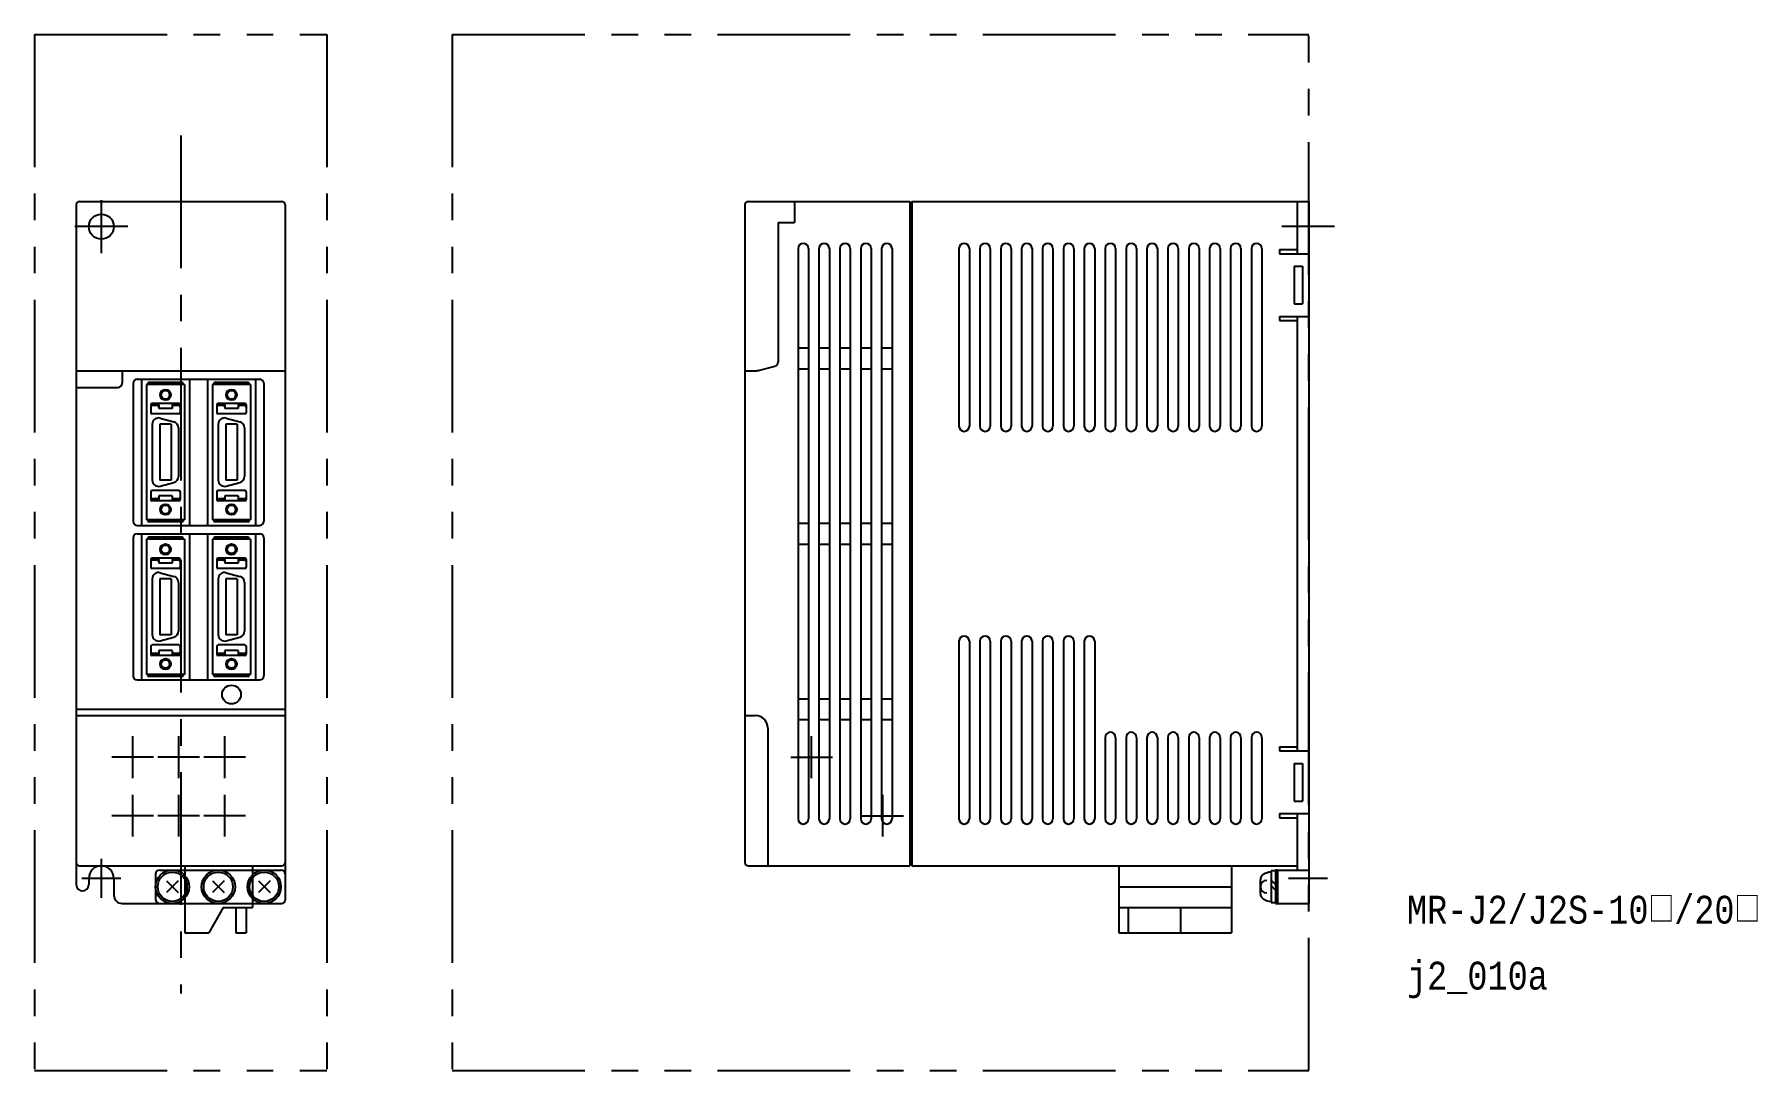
# Model space of a CAD drawing. Extents: x 0 to 412, y 0 to 248.
import ezdxf

# ---------------------------------------------------------------- set-up
doc = ezdxf.new("R2010")
doc.units = 0
doc.header["$MEASUREMENT"] = 0
doc.linetypes.add('CENTER', pattern=[50.8, 31.75, -6.35, 6.35, -6.35])
doc.linetypes.add('PHANTOM', pattern=[63.5, 31.75, -6.35, 6.35, -6.35, 6.35, -6.35])
for name, color, linetype in [('10', 3, 'CONTINUOUS'), ('11', 2, 'CONTINUOUS'), ('12', 7, 'CONTINUOUS'), ('16', 7, 'CENTER'), ('17', 6, 'CENTER'), ('18', 1, 'PHANTOM'), ('19', 2, 'CONTINUOUS')]:
    doc.layers.add(name, color=color, linetype=linetype)
doc.styles.add('STANDARD1', font='MONOTXT', dxfattribs={"bigfont": 'BIGFONT'})

msp = doc.modelspace()

# ---------------------------------------------------------------- linework, layer by layer
at = {"layer": '10'}
for p, q in [((170, 207.2), (170, 49.8)), ((170.8, 208), (209.5, 208)), ((181.9, 208), (181.9, 203)), ((209.5, 208), (209.5, 49)), ((209.5, 207.5), (210, 207.5)), ((210, 208), (210, 49)), ((210, 208), (305, 208)), ((302.2, 208), (302.2, 195.5)), ((305, 208), (305, 40)), ((178, 203), (181.9, 203)), ((178, 203), (178, 169.61)), ((182.75, 196.75), (182.75, 60.25)), ((185.25, 196.75), (185.25, 60.25)), ((187.75, 196.75), (187.75, 60.25)), ((190.25, 196.75), (190.25, 60.25)), ((192.75, 196.75), (192.75, 60.25)), ((195.25, 196.75), (195.25, 60.25)), ((197.75, 196.75), (197.75, 60.25)), ((200.25, 196.75), (200.25, 60.25)), ((202.75, 196.75), (202.75, 60.25)), ((205.25, 196.75), (205.25, 60.25)), ((221.25, 196.75), (221.25, 154.25)), ((223.75, 196.75), (223.75, 154.25)), ((226.25, 196.75), (226.25, 154.25)), ((228.75, 196.75), (228.75, 154.25)), ((231.25, 196.75), (231.25, 154.25)), ((233.75, 196.75), (233.75, 154.25)), ((236.25, 196.75), (236.25, 154.25)), ((238.75, 196.75), (238.75, 154.25)), ((241.25, 196.75), (241.25, 154.25)), ((243.75, 196.75), (243.75, 154.25)), ((246.25, 196.75), (246.25, 154.25)), ((248.75, 196.75), (248.75, 154.25)), ((251.25, 196.75), (251.25, 154.25)), ((253.75, 196.75), (253.75, 154.25)), ((256.25, 196.75), (256.25, 154.25)), ((258.75, 196.75), (258.75, 154.25)), ((261.25, 196.75), (261.25, 154.25)), ((263.75, 196.75), (263.75, 154.25)), ((266.25, 196.75), (266.25, 154.25)), ((268.75, 196.75), (268.75, 154.25)), ((271.25, 196.75), (271.25, 154.25)), ((273.75, 196.75), (273.75, 154.25)), ((276.25, 196.75), (276.25, 154.25)), ((278.75, 196.75), (278.75, 154.25)), ((281.25, 196.75), (281.25, 154.25)), ((283.75, 196.75), (283.75, 154.25)), ((286.25, 196.75), (286.25, 154.25)), ((288.75, 196.75), (288.75, 154.25)), ((291.25, 196.75), (291.25, 154.25)), ((293.75, 196.75), (293.75, 154.25)), ((298, 196.5), (298, 195.5)), ((298, 196.5), (302.2, 196.5)), ((298, 195.5), (305, 195.5)), ((301.5, 192.5), (301.5, 183.5)), ((301.5, 192.5), (303.5, 192.5)), ((303.5, 192.5), (303.5, 183.5)), ((301.5, 183.5), (303.5, 183.5)), ((298, 180.5), (298, 179.5)), ((298, 180.5), (305, 180.5)), ((298, 179.5), (302.2, 179.5)), ((302.2, 180.5), (302.2, 76.5)), ((182.75, 173), (185.25, 173)), ((187.75, 173), (190.25, 173)), ((192.75, 173), (195.25, 173)), ((197.75, 173), (200.25, 173)), ((202.75, 173), (205.25, 173)), ((10, 167.5), (10, 44.5)), ((21, 167.5), (21, 164.5)), ((24.6, 165.5), (53.9, 165.5)), ((25.6, 165.5), (25.6, 130.5)), ((37.1, 165.5), (37.1, 130.5)), ((41.4, 165.5), (41.4, 130.5)), ((52.9, 165.5), (52.9, 130.5)), ((60, 167.5), (60, 40.8)), ((170, 167.5), (172.47, 167.5)), ((173.51, 167.64), (177.26, 168.64)), ((182.75, 168), (185.25, 168)), ((187.75, 168), (190.25, 168)), ((192.75, 168), (195.25, 168)), ((197.75, 168), (200.25, 168)), ((202.75, 168), (205.25, 168)), ((10, 163.5), (20, 163.5)), ((23.6, 164.5), (23.6, 131.5)), ((35.9, 164.21), (26.8, 164.21)), ((26.8, 164.21), (26.8, 131.81)), ((27.1, 164.41), (27.1, 164.21)), ((35.3, 164.71), (27.4, 164.71)), ((35.6, 164.41), (35.6, 164.21)), ((35.9, 164.21), (35.9, 131.81)), ((42.6, 164.21), (42.6, 131.81)), ((51.7, 164.21), (42.6, 164.21)), ((42.9, 164.41), (42.9, 164.21)), ((51.1, 164.71), (43.2, 164.71)), ((51.4, 164.41), (51.4, 164.21)), ((51.7, 164.21), (51.7, 131.81)), ((54.9, 164.5), (54.9, 131.5)), ((27.85, 159.36), (27.85, 157.46)), ((29.45, 159.66), (28.15, 159.66)), ((29.45, 159.16), (28.15, 159.16)), ((34.55, 157.16), (28.15, 157.16)), ((33.25, 159.66), (29.45, 159.66)), ((29.75, 159.36), (29.75, 158.46)), ((32.95, 158.46), (29.75, 158.46)), ((32.95, 159.36), (32.95, 158.46)), ((34.55, 159.66), (33.25, 159.66)), ((34.55, 159.16), (33.25, 159.16)), ((34.85, 159.36), (34.85, 157.46)), ((43.65, 159.36), (43.65, 157.46)), ((45.25, 159.66), (43.95, 159.66)), ((45.25, 159.16), (43.95, 159.16)), ((50.35, 157.16), (43.95, 157.16)), ((49.05, 159.66), (45.25, 159.66)), ((45.55, 159.36), (45.55, 158.46)), ((48.75, 158.46), (45.55, 158.46)), ((48.75, 159.36), (48.75, 158.46)), ((50.35, 159.66), (49.05, 159.66)), ((50.35, 159.16), (49.05, 159.16)), ((50.65, 159.36), (50.65, 157.46)), ((28.2, 154.71), (28.2, 141.31)), ((30, 154.71), (30, 141.31)), ((32.7, 154.71), (30, 154.71)), ((30.09, 156.16), (33.39, 155.28)), ((32.7, 154.71), (32.7, 141.31)), ((34.5, 153.83), (34.5, 142.2)), ((44, 154.71), (44, 141.31)), ((48.5, 154.71), (45.8, 154.71)), ((45.8, 154.71), (45.8, 141.31)), ((45.89, 156.16), (49.19, 155.28)), ((48.5, 154.71), (48.5, 141.31)), ((50.3, 153.83), (50.3, 142.2)), ((32.7, 141.31), (30, 141.31)), ((30.09, 139.86), (33.39, 140.75)), ((48.5, 141.31), (45.8, 141.31)), ((45.89, 139.86), (49.19, 140.75)), ((27.85, 138.56), (27.85, 136.66)), ((34.55, 138.86), (28.15, 138.86)), ((29.45, 136.86), (28.15, 136.86)), ((29.45, 136.36), (28.15, 136.36)), ((33.25, 136.36), (29.45, 136.36)), ((32.95, 137.56), (29.75, 137.56)), ((29.75, 137.56), (29.75, 136.66)), ((32.95, 137.56), (32.95, 136.66)), ((34.55, 136.86), (33.25, 136.86)), ((34.55, 136.36), (33.25, 136.36)), ((34.85, 138.56), (34.85, 136.66)), ((43.65, 138.56), (43.65, 136.66)), ((50.35, 138.86), (43.95, 138.86)), ((45.25, 136.86), (43.95, 136.86)), ((45.25, 136.36), (43.95, 136.36)), ((49.05, 136.36), (45.25, 136.36)), ((45.55, 137.56), (45.55, 136.66)), ((48.75, 137.56), (45.55, 137.56)), ((48.75, 137.56), (48.75, 136.66)), ((50.35, 136.86), (49.05, 136.86)), ((50.35, 136.36), (49.05, 136.36)), ((50.65, 138.56), (50.65, 136.66)), ((24.6, 130.5), (53.9, 130.5)), ((24.6, 128.5), (53.9, 128.5)), ((25.6, 128.5), (25.6, 93.5)), ((35.9, 131.81), (26.8, 131.81)), ((27.1, 131.81), (27.1, 131.61)), ((35.3, 131.31), (27.4, 131.31)), ((35.6, 131.81), (35.6, 131.61)), ((37.1, 128.5), (37.1, 93.5)), ((41.4, 128.5), (41.4, 93.5)), ((51.7, 131.81), (42.6, 131.81)), ((42.9, 131.81), (42.9, 131.61)), ((51.1, 131.31), (43.2, 131.31)), ((51.4, 131.81), (51.4, 131.61)), ((52.9, 128.5), (52.9, 93.5)), ((182.75, 131), (185.25, 131)), ((187.75, 131), (190.25, 131)), ((192.75, 131), (195.25, 131)), ((197.75, 131), (200.25, 131)), ((202.75, 131), (205.25, 131)), ((23.6, 127.5), (23.6, 94.5)), ((26.8, 127.21), (26.8, 94.81)), ((35.9, 127.21), (26.8, 127.21)), ((27.1, 127.41), (27.1, 127.21)), ((35.3, 127.71), (27.4, 127.71)), ((35.6, 127.41), (35.6, 127.21)), ((35.9, 127.21), (35.9, 94.81)), ((51.7, 127.21), (42.6, 127.21)), ((42.6, 127.21), (42.6, 94.81)), ((42.9, 127.41), (42.9, 127.21)), ((51.1, 127.71), (43.2, 127.71)), ((51.4, 127.41), (51.4, 127.21)), ((51.7, 127.21), (51.7, 94.81)), ((54.9, 127.5), (54.9, 94.5)), ((182.75, 126), (185.25, 126)), ((187.75, 126), (190.25, 126)), ((192.75, 126), (195.25, 126)), ((197.75, 126), (200.25, 126)), ((202.75, 126), (205.25, 126)), ((27.85, 122.36), (27.85, 120.46)), ((29.45, 122.66), (28.15, 122.66)), ((29.45, 122.16), (28.15, 122.16)), ((34.55, 120.16), (28.15, 120.16)), ((33.25, 122.66), (29.45, 122.66)), ((29.75, 122.36), (29.75, 121.46)), ((32.95, 121.46), (29.75, 121.46)), ((32.95, 122.36), (32.95, 121.46)), ((34.55, 122.66), (33.25, 122.66)), ((34.55, 122.16), (33.25, 122.16)), ((34.85, 122.36), (34.85, 120.46)), ((43.65, 122.36), (43.65, 120.46)), ((45.25, 122.66), (43.95, 122.66)), ((45.25, 122.16), (43.95, 122.16)), ((50.35, 120.16), (43.95, 120.16)), ((49.05, 122.66), (45.25, 122.66)), ((45.55, 122.36), (45.55, 121.46)), ((48.75, 121.46), (45.55, 121.46)), ((48.75, 122.36), (48.75, 121.46)), ((50.35, 122.66), (49.05, 122.66)), ((50.35, 122.16), (49.05, 122.16)), ((50.65, 122.36), (50.65, 120.46)), ((28.2, 117.71), (28.2, 104.31)), ((32.7, 117.71), (30, 117.71)), ((30, 117.71), (30, 104.31)), ((30.09, 119.16), (33.39, 118.28)), ((32.7, 117.71), (32.7, 104.31)), ((34.5, 116.83), (34.5, 105.2)), ((44, 117.71), (44, 104.31)), ((45.8, 117.71), (45.8, 104.31)), ((48.5, 117.71), (45.8, 117.71)), ((45.89, 119.16), (49.19, 118.28)), ((48.5, 117.71), (48.5, 104.31)), ((50.3, 116.83), (50.3, 105.2)), ((32.7, 104.31), (30, 104.31)), ((30.09, 102.86), (33.39, 103.75)), ((48.5, 104.31), (45.8, 104.31)), ((45.89, 102.86), (49.19, 103.75)), ((27.85, 101.56), (27.85, 99.66)), ((34.55, 101.86), (28.15, 101.86)), ((29.45, 99.86), (28.15, 99.86)), ((29.45, 99.36), (28.15, 99.36)), ((33.25, 99.36), (29.45, 99.36)), ((29.75, 100.56), (29.75, 99.66)), ((32.95, 100.56), (29.75, 100.56)), ((32.95, 100.56), (32.95, 99.66)), ((34.55, 99.86), (33.25, 99.86)), ((34.55, 99.36), (33.25, 99.36)), ((34.85, 101.56), (34.85, 99.66)), ((43.65, 101.56), (43.65, 99.66)), ((50.35, 101.86), (43.95, 101.86)), ((45.25, 99.86), (43.95, 99.86)), ((45.25, 99.36), (43.95, 99.36)), ((49.05, 99.36), (45.25, 99.36)), ((48.75, 100.56), (45.55, 100.56)), ((45.55, 100.56), (45.55, 99.66)), ((48.75, 100.56), (48.75, 99.66)), ((50.35, 99.86), (49.05, 99.86)), ((50.35, 99.36), (49.05, 99.36)), ((50.65, 101.56), (50.65, 99.66)), ((221.25, 102.75), (221.25, 60.25)), ((223.75, 102.75), (223.75, 60.25)), ((226.25, 102.75), (226.25, 60.25)), ((228.75, 102.75), (228.75, 60.25)), ((231.25, 102.75), (231.25, 60.25)), ((233.75, 102.75), (233.75, 60.25)), ((236.25, 102.75), (236.25, 60.25)), ((238.75, 102.75), (238.75, 60.25)), ((241.25, 102.75), (241.25, 60.25)), ((243.75, 102.75), (243.75, 60.25)), ((246.25, 102.75), (246.25, 60.25)), ((248.75, 102.75), (248.75, 60.25)), ((251.25, 102.75), (251.25, 60.25)), ((253.75, 102.75), (253.75, 60.25)), ((24.6, 93.5), (53.9, 93.5)), ((35.9, 94.81), (26.8, 94.81)), ((27.1, 94.81), (27.1, 94.61)), ((35.3, 94.31), (27.4, 94.31)), ((35.6, 94.81), (35.6, 94.61)), ((51.7, 94.81), (42.6, 94.81)), ((42.9, 94.81), (42.9, 94.61)), ((51.1, 94.31), (43.2, 94.31)), ((51.4, 94.81), (51.4, 94.61)), ((182.75, 89), (185.25, 89)), ((187.75, 89), (190.25, 89)), ((192.75, 89), (195.25, 89)), ((197.75, 89), (200.25, 89)), ((202.75, 89), (205.25, 89)), ((10, 86.5), (60, 86.5)), ((10, 85), (60, 85)), ((170, 85), (172.5, 85)), ((182.75, 84), (185.25, 84)), ((187.75, 84), (190.25, 84)), ((192.75, 84), (195.25, 84)), ((197.75, 84), (200.25, 84)), ((202.75, 84), (205.25, 84)), ((175.5, 82), (175.5, 49)), ((256.25, 79.75), (256.25, 60.25)), ((258.75, 79.75), (258.75, 60.25)), ((261.25, 79.75), (261.25, 60.25)), ((263.75, 79.75), (263.75, 60.25)), ((266.25, 79.75), (266.25, 60.25)), ((268.75, 79.75), (268.75, 60.25)), ((271.25, 79.75), (271.25, 60.25)), ((273.75, 79.75), (273.75, 60.25)), ((276.25, 79.75), (276.25, 60.25)), ((278.75, 79.75), (278.75, 60.25)), ((281.25, 79.75), (281.25, 60.25)), ((283.75, 79.75), (283.75, 60.25)), ((286.25, 79.75), (286.25, 60.25)), ((288.75, 79.75), (288.75, 60.25)), ((291.25, 79.75), (291.25, 60.25)), ((293.75, 79.75), (293.75, 60.25)), ((298, 77.5), (302.2, 77.5)), ((298, 77.5), (298, 76.5)), ((298, 76.5), (305, 76.5)), ((301.5, 73.5), (303.5, 73.5)), ((301.5, 73.5), (301.5, 64.5)), ((303.5, 73.5), (303.5, 64.5)), ((301.5, 64.5), (303.5, 64.5)), ((298, 61.5), (305, 61.5)), ((298, 61.5), (298, 60.5)), ((298, 60.5), (302.2, 60.5)), ((302.2, 61.5), (302.2, 48)), ((209.5, 49.5), (210, 49.5)), ((10.8, 49), (59.2, 49)), ((29, 47), (29, 41)), ((30, 48), (59, 48)), ((31.59, 45.41), (34.41, 42.59)), ((34.41, 45.41), (31.59, 42.59)), ((36, 49), (36, 33)), ((45.41, 45.41), (42.59, 42.59)), ((42.59, 45.41), (45.41, 42.59)), ((52.2, 49), (52.2, 39)), ((53.59, 45.41), (56.41, 42.59)), ((56.41, 45.41), (53.59, 42.59)), ((170.8, 49), (209.5, 49)), ((210, 49), (302.2, 49)), ((259.5, 49), (259.5, 33)), ((286.5, 49), (286.5, 33)), ((293.4, 42.33), (293.4, 45.67)), ((296, 47.8), (296, 47.5)), ((297, 47.8), (296, 47.8)), ((296, 47.5), (296, 40.5)), ((296, 45.53), (297, 44.53)), ((297, 48), (297, 40)), ((297.5, 48), (297, 48)), ((297.5, 40), (297.5, 48)), ((297.5, 48), (305, 48)), ((297.5, 48), (297.5, 40)), ((259.5, 44), (286.5, 44)), ((293.4, 44), (293.4, 44)), ((296, 44.18), (297, 43.18)), ((21, 40), (59.2, 40)), ((45.2, 39), (41.74, 33)), ((45.2, 39), (52.2, 39)), ((48.2, 39), (48.2, 33)), ((50.7, 39), (50.7, 33)), ((259.5, 39), (286.5, 39)), ((261.75, 39), (261.75, 33)), ((274.25, 39), (274.25, 33)), ((296, 40.5), (296, 40.2)), ((296, 40.2), (297, 40.2)), ((297, 40), (297.5, 40)), ((297.5, 40), (305, 40)), ((36, 33), (41.74, 33)), ((48.2, 33), (50.7, 33)), ((259.5, 33), (261.75, 33)), ((261.75, 33), (274.25, 33)), ((274.25, 33), (286.5, 33))]:
    msp.add_line(p, q, dxfattribs=at)
for centre, radius in [((31.35, 161.74), 1.3), ((31.35, 161.74), 1), ((47.15, 161.74), 1.3), ((47.15, 161.74), 1), ((31.35, 134.29), 1.3), ((31.35, 134.29), 1), ((47.15, 134.29), 1.3), ((47.15, 134.29), 1), ((31.35, 124.74), 1.3), ((31.35, 124.74), 1), ((47.15, 124.74), 1.3), ((47.15, 124.74), 1), ((31.35, 97.29), 1.3), ((31.35, 97.29), 1), ((47.15, 97.29), 1.3), ((47.15, 97.29), 1), ((47.15, 90), 2.25), ((33, 44), 4), ((33, 44), 3.5), ((44, 44), 4), ((44, 44), 3.5), ((55, 44), 4), ((55, 44), 3.5)]:
    msp.add_circle(centre, radius, dxfattribs=at)
for centre, radius, start, end in [((170.8, 207.2), 0.8, 90, 180), ((184, 196.75), 1.25, 0, 180), ((189, 196.75), 1.25, 0, 180), ((194, 196.75), 1.25, 0, 180), ((199, 196.75), 1.25, 0, 180), ((204, 196.75), 1.25, 0, 180), ((222.5, 196.75), 1.25, 0, 180), ((227.5, 196.75), 1.25, 0, 180), ((232.5, 196.75), 1.25, 0, 180), ((237.5, 196.75), 1.25, 0, 180), ((242.5, 196.75), 1.25, 0, 180), ((247.5, 196.75), 1.25, 0, 180), ((252.5, 196.75), 1.25, 0, 180), ((257.5, 196.75), 1.25, 0, 180), ((262.5, 196.75), 1.25, 0, 180), ((267.5, 196.75), 1.25, 0, 180), ((272.5, 196.75), 1.25, 0, 180), ((277.5, 196.75), 1.25, 0, 180), ((282.5, 196.75), 1.25, 0, 180), ((287.5, 196.75), 1.25, 0, 180), ((292.5, 196.75), 1.25, 0, 180), ((177, 169.61), 1, 285, 0), ((24.6, 164.5), 1, 90, 180), ((53.9, 164.5), 1, 0, 90), ((172.47, 171.5), 4, 270, 285), ((20, 164.5), 1, 270, 0), ((27.4, 164.41), 0.3, 90, 180), ((35.3, 164.41), 0.3, 0, 90), ((43.2, 164.41), 0.3, 90, 180), ((51.1, 164.41), 0.3, 0, 90), ((28.15, 159.36), 0.3, 90, 180), ((28.15, 158.86), 0.3, 90, 180), ((28.15, 157.46), 0.3, 180, 270), ((29.45, 159.36), 0.3, 0, 90), ((29.45, 158.86), 0.3, 0, 90), ((33.25, 159.36), 0.3, 90, 180), ((33.25, 158.86), 0.3, 90, 180), ((34.55, 159.36), 0.3, 0, 90), ((34.55, 158.86), 0.3, 0, 90), ((34.55, 157.46), 0.3, 270, 0), ((43.95, 159.36), 0.3, 90, 180), ((43.95, 158.86), 0.3, 90, 180), ((43.95, 157.46), 0.3, 180, 270), ((45.25, 159.36), 0.3, 0, 90), ((45.25, 158.86), 0.3, 0, 90), ((49.05, 159.36), 0.3, 90, 180), ((49.05, 158.86), 0.3, 90, 180), ((50.35, 159.36), 0.3, 0, 90), ((50.35, 158.86), 0.3, 0, 90), ((50.35, 157.46), 0.3, 270, 0), ((29.7, 154.71), 1.5, 75, 180), ((33, 153.83), 1.5, 0, 75), ((45.5, 154.71), 1.5, 75, 180), ((48.8, 153.83), 1.5, 0, 75), ((222.5, 154.25), 1.25, 180, 0), ((227.5, 154.25), 1.25, 180, 0), ((232.5, 154.25), 1.25, 180, 0), ((237.5, 154.25), 1.25, 180, 0), ((242.5, 154.25), 1.25, 180, 0), ((247.5, 154.25), 1.25, 180, 0), ((252.5, 154.25), 1.25, 180, 0), ((257.5, 154.25), 1.25, 180, 0), ((262.5, 154.25), 1.25, 180, 0), ((267.5, 154.25), 1.25, 180, 0), ((272.5, 154.25), 1.25, 180, 0), ((277.5, 154.25), 1.25, 180, 0), ((282.5, 154.25), 1.25, 180, 0), ((287.5, 154.25), 1.25, 180, 0), ((292.5, 154.25), 1.25, 180, 0), ((29.7, 141.31), 1.5, 180, 285), ((33, 142.2), 1.5, 285, 0), ((45.5, 141.31), 1.5, 180, 285), ((48.8, 142.2), 1.5, 285, 0), ((28.15, 138.56), 0.3, 90, 180), ((28.15, 137.16), 0.3, 180, 270), ((28.15, 136.66), 0.3, 180, 270), ((29.45, 137.16), 0.3, 270, 0), ((29.45, 136.66), 0.3, 270, 0), ((33.25, 137.16), 0.3, 180, 270), ((33.25, 136.66), 0.3, 180, 270), ((34.55, 138.56), 0.3, 0, 90), ((34.55, 137.16), 0.3, 270, 0), ((34.55, 136.66), 0.3, 270, 0), ((43.95, 138.56), 0.3, 90, 180), ((43.95, 137.16), 0.3, 180, 270), ((43.95, 136.66), 0.3, 180, 270), ((45.25, 137.16), 0.3, 270, 0), ((45.25, 136.66), 0.3, 270, 0), ((49.05, 137.16), 0.3, 180, 270), ((49.05, 136.66), 0.3, 180, 270), ((50.35, 138.56), 0.3, 0, 90), ((50.35, 137.16), 0.3, 270, 0), ((50.35, 136.66), 0.3, 270, 0), ((24.6, 131.5), 1, 180, 270), ((24.6, 127.5), 1, 90, 180), ((27.4, 131.61), 0.3, 180, 270), ((35.3, 131.61), 0.3, 270, 0), ((43.2, 131.61), 0.3, 180, 270), ((51.1, 131.61), 0.3, 270, 0), ((53.9, 131.5), 1, 270, 0), ((53.9, 127.5), 1, 360, 90), ((27.4, 127.41), 0.3, 90, 180), ((35.3, 127.41), 0.3, 0, 90), ((43.2, 127.41), 0.3, 90, 180), ((51.1, 127.41), 0.3, 0, 90), ((28.15, 122.36), 0.3, 90, 180), ((28.15, 121.86), 0.3, 90, 180), ((28.15, 120.46), 0.3, 180, 270), ((29.45, 122.36), 0.3, 0, 90), ((29.45, 121.86), 0.3, 0, 90), ((33.25, 122.36), 0.3, 90, 180), ((33.25, 121.86), 0.3, 90, 180), ((34.55, 122.36), 0.3, 0, 90), ((34.55, 121.86), 0.3, 0, 90), ((34.55, 120.46), 0.3, 270, 0), ((43.95, 122.36), 0.3, 90, 180), ((43.95, 121.86), 0.3, 90, 180), ((43.95, 120.46), 0.3, 180, 270), ((45.25, 122.36), 0.3, 0, 90), ((45.25, 121.86), 0.3, 0, 90), ((49.05, 122.36), 0.3, 90, 180), ((49.05, 121.86), 0.3, 90, 180), ((50.35, 122.36), 0.3, 0, 90), ((50.35, 121.86), 0.3, 0, 90), ((50.35, 120.46), 0.3, 270, 0), ((29.7, 117.71), 1.5, 75, 180), ((33, 116.83), 1.5, 0, 75), ((45.5, 117.71), 1.5, 75, 180), ((48.8, 116.83), 1.5, 0, 75), ((29.7, 104.31), 1.5, 180, 285), ((33, 105.2), 1.5, 285, 0), ((45.5, 104.31), 1.5, 180, 285), ((48.8, 105.2), 1.5, 285, 0), ((222.5, 102.75), 1.25, 0, 180), ((227.5, 102.75), 1.25, 0, 180), ((232.5, 102.75), 1.25, 0, 180), ((237.5, 102.75), 1.25, 0, 180), ((242.5, 102.75), 1.25, 0, 180), ((247.5, 102.75), 1.25, 0, 180), ((252.5, 102.75), 1.25, 0, 180), ((28.15, 101.56), 0.3, 90, 180), ((28.15, 100.16), 0.3, 180, 270), ((28.15, 99.66), 0.3, 180, 270), ((29.45, 100.16), 0.3, 270, 360), ((29.45, 99.66), 0.3, 270, 360), ((33.25, 100.16), 0.3, 180, 270), ((33.25, 99.66), 0.3, 180, 270), ((34.55, 101.56), 0.3, 0, 90), ((34.55, 100.16), 0.3, 270, 0), ((34.55, 99.66), 0.3, 270, 0), ((43.95, 101.56), 0.3, 90, 180), ((43.95, 100.16), 0.3, 180, 270), ((43.95, 99.66), 0.3, 180, 270), ((45.25, 100.16), 0.3, 270, 0), ((45.25, 99.66), 0.3, 270, 0), ((49.05, 100.16), 0.3, 180, 270), ((49.05, 99.66), 0.3, 180, 270), ((50.35, 101.56), 0.3, 0, 90), ((50.35, 100.16), 0.3, 270, 0), ((50.35, 99.66), 0.3, 270, 0), ((24.6, 94.5), 1, 180, 270), ((27.4, 94.61), 0.3, 180, 270), ((35.3, 94.61), 0.3, 270, 0), ((43.2, 94.61), 0.3, 180, 270), ((51.1, 94.61), 0.3, 270, 0), ((53.9, 94.5), 1, 270, 0), ((172.5, 82), 3, 0, 90), ((257.5, 79.75), 1.25, 0, 180), ((262.5, 79.75), 1.25, 0, 180), ((267.5, 79.75), 1.25, 0, 180), ((272.5, 79.75), 1.25, 0, 180), ((277.5, 79.75), 1.25, 0, 180), ((282.5, 79.75), 1.25, 0, 180), ((287.5, 79.75), 1.25, 0, 180), ((292.5, 79.75), 1.25, 0, 180), ((184, 60.25), 1.25, 180, 0), ((189, 60.25), 1.25, 180, 0), ((194, 60.25), 1.25, 180, 0), ((199, 60.25), 1.25, 180, 0), ((204, 60.25), 1.25, 180, 0), ((222.5, 60.25), 1.25, 180, 0), ((227.5, 60.25), 1.25, 180, 0), ((232.5, 60.25), 1.25, 180, 0), ((237.5, 60.25), 1.25, 180, 0), ((242.5, 60.25), 1.25, 180, 0), ((247.5, 60.25), 1.25, 180, 0), ((252.5, 60.25), 1.25, 180, 0), ((257.5, 60.25), 1.25, 180, 0), ((262.5, 60.25), 1.25, 180, 0), ((267.5, 60.25), 1.25, 180, 0), ((272.5, 60.25), 1.25, 180, 0), ((277.5, 60.25), 1.25, 180, 0), ((282.5, 60.25), 1.25, 180, 0), ((287.5, 60.25), 1.25, 180, 0), ((292.5, 60.25), 1.25, 180, 0), ((10.8, 49.8), 0.8, 180, 270), ((59.2, 49.8), 0.8, 270, 0), ((170.8, 49.8), 0.8, 180, 270), ((30, 47), 1, 90, 180), ((59, 47), 1, 0, 90), ((294.9, 45.67), 1.5, 123.367, 180), ((294.9, 44), 1.5, 90, 180), ((296, 44), 3.5, 90, 123.367), ((11.5, 44.5), 1.5, 180, 0), ((21, 42), 2, 180, 270), ((294.9, 44), 1.5, 180, 270), ((294.9, 42.33), 1.5, 180, 236.633), ((30, 41), 1, 180, 270), ((59.2, 40.8), 0.8, 270, 0), ((296, 44), 3.5, 236.633, 270)]:
    msp.add_arc(centre, radius, start, end, dxfattribs=at)
at = {"layer": '11', "linetype": 'CONTINUOUS'}
for p, q in [((10, 207.2), (10, 167.5)), ((10.8, 208), (59.2, 208)), ((60, 207.2), (60, 167.5)), ((10, 167.5), (60, 167.5))]:
    msp.add_line(p, q, dxfattribs=at)
for centre, start, end in [((10.8, 207.2), 90, 180), ((59.2, 207.2), 0, 90)]:
    msp.add_arc(centre, 0.8, start, end, dxfattribs=at)
at = {"layer": '12'}
for p, q in [((16, 208.33), (16, 195.67)), ((22.33, 202), (9.67, 202)), ((311.15, 202), (298.49, 202)), ((16, 50.67), (16, 41.33)), ((20.67, 46), (11.33, 46)), ((13, 46), (13, 44.5)), ((19, 46), (19, 42)), ((309.49, 46), (300.15, 46))]:
    msp.add_line(p, q, dxfattribs=at)
msp.add_circle((16, 202), 3, dxfattribs=at)
msp.add_arc((16, 46), 3, 0, 180, dxfattribs=at)
at = {"layer": '16'}
msp.add_line((35, 223.81), (35, 18.47), dxfattribs=at)
at = {"layer": '17'}
for p, q in [((23.5, 80), (23.5, 70)), ((34.5, 80), (34.5, 70)), ((45.5, 80), (45.5, 70)), ((186, 70), (186, 80)), ((28.5, 75), (18.5, 75)), ((39.5, 75), (29.5, 75)), ((50.5, 75), (40.5, 75)), ((181, 75), (191, 75)), ((23.5, 66), (23.5, 56)), ((34.5, 66), (34.5, 56)), ((45.5, 66), (45.5, 56)), ((203, 56), (203, 66)), ((28.5, 61), (18.5, 61)), ((39.5, 61), (29.5, 61)), ((50.5, 61), (40.5, 61)), ((198, 61), (208, 61))]:
    msp.add_line(p, q, dxfattribs=at)
at = {"layer": '18'}
for p, q in [((0, 248), (0, 0)), ((0, 248), (70, 248)), ((70, 248), (70, 0)), ((100, 248), (100, 0)), ((100, 248), (305, 248)), ((305, 0), (305, 248)), ((0, 0), (70, 0)), ((100, 0), (305, 0))]:
    msp.add_line(p, q, dxfattribs=at)

# ---------------------------------------------------------------- texts
at = {"layer": '19', "style": 'STANDARD1', "width": 0.835}
for s, height, p in [('MR-J2/J2S-10□/20□', 6.6667, (328.48, 35.17)), ('j2_010a', 6.667, (328.48, 19.38))]:
    msp.add_text(s, height=height, rotation=0, dxfattribs=at).set_placement(p)

doc.saveas('drawing.dxf')
